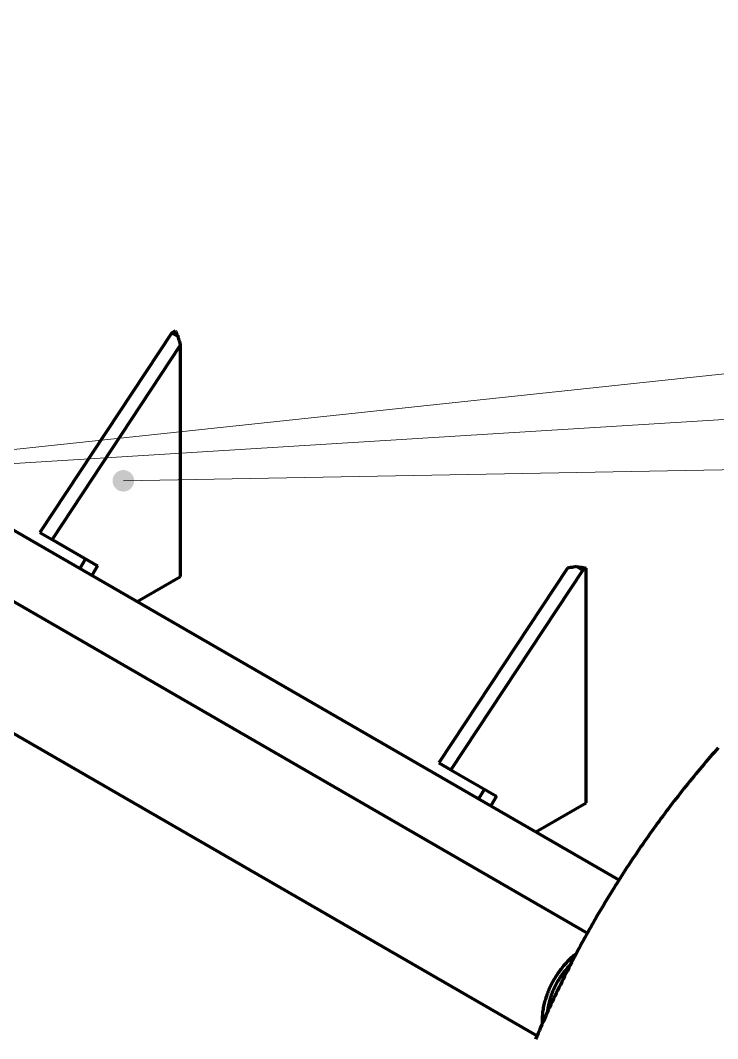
# Model space of a CAD drawing. Header units: millimetres. Extents: x 0 to 841, y 0 to 594.
# Drawn here: x 392.7 to 431.5, y 151.8 to 208.5 of the extents above; entities that cross this region are included whole.
import ezdxf

# ---------------------------------------------------------------- set-up
doc = ezdxf.new("R2010")
doc.units = ezdxf.units.MM
doc.layers.add('01-VISIBLE', color=7, linetype='CONTINUOUS', lineweight=70)
doc.layers.add('08-FINA', color=5, linetype='CONTINUOUS', lineweight=18)

msp = doc.modelspace()

# ---------------------------------------------------------------- hatches: boundary and pattern name
at = {"layer": '08-FINA'}
h = msp.add_hatch(color=7, dxfattribs=at)
h.dxf.hatch_style = 1
edge = h.paths.add_edge_path()
edge.add_arc((398.435, 182.869), 0.6, 0, 360)

# ---------------------------------------------------------------- linework, layer by layer
at = {"layer": '01-VISIBLE'}
for p, q in [((401.14, 191.109), (393.794, 179.999)), ((401.333, 191.22), (401.14, 191.109)), ((401.14, 191.109), (401.476, 190.915)), ((401.626, 190.44), (394.466, 179.611)), ((401.626, 177.55), (401.626, 190.44)), ((377.954, 188.41), (426.027, 160.656)), ((378.632, 184.05), (424.268, 157.701)), ((393.794, 179.999), (394.466, 179.611)), ((394.466, 179.611), (397.002, 178.146)), ((375.457, 178.55), (421.467, 151.987)), ((396.331, 178.534), (396.013, 177.984)), ((397.002, 178.146), (396.685, 177.596)), ((423.158, 178.009), (415.997, 167.18)), ((423.679, 178.096), (424.015, 177.902)), ((424.208, 178.013), (424.015, 177.902)), ((424.208, 164.949), (424.208, 178.013)), ((399.196, 176.147), (401.626, 177.55)), ((424.015, 177.902), (416.669, 166.792)), ((415.997, 167.18), (416.669, 166.792)), ((416.669, 166.792), (419.206, 165.327)), ((418.534, 165.715), (418.216, 165.165)), ((419.206, 165.327), (418.888, 164.777)), ((421.399, 163.328), (424.208, 164.949))]:
    msp.add_line(p, q, dxfattribs=at)
for points in [[(401.333, 191.22), (401.356, 191.169), (401.379, 191.118), (401.403, 191.067), (401.427, 191.016), (401.451, 190.965), (401.476, 190.915)], [(401.626, 190.44), (401.6, 190.519), (401.575, 190.598), (401.55, 190.677), (401.525, 190.756), (401.5, 190.835), (401.476, 190.915)], [(423.679, 178.096), (423.592, 178.081), (423.505, 178.066), (423.418, 178.051), (423.331, 178.037), (423.244, 178.023), (423.158, 178.009)], [(423.679, 178.096), (423.767, 178.082), (423.855, 178.068), (423.943, 178.054), (424.031, 178.04), (424.119, 178.027), (424.208, 178.013)], [(431.551, 168.014), (431.435, 167.883), (431.32, 167.752), (431.205, 167.62), (431.091, 167.488), (430.977, 167.356), (430.863, 167.223), (430.75, 167.09), (430.638, 166.957), (430.525, 166.823), (430.413, 166.689), (430.302, 166.554), (430.191, 166.419), (430.08, 166.284), (429.97, 166.149), (429.861, 166.013), (429.751, 165.877), (429.642, 165.74), (429.534, 165.603), (429.426, 165.466), (429.318, 165.328), (429.211, 165.19), (429.104, 165.052), (428.998, 164.914), (428.892, 164.775), (428.786, 164.636), (428.681, 164.496), (428.577, 164.356), (428.472, 164.216), (428.368, 164.076), (428.265, 163.935), (428.162, 163.794), (428.059, 163.653), (427.957, 163.511), (427.855, 163.369), (427.754, 163.227), (427.653, 163.084), (427.553, 162.941), (427.453, 162.798), (427.353, 162.655), (427.254, 162.511), (427.155, 162.367), (427.057, 162.222), (426.959, 162.078), (426.861, 161.933), (426.764, 161.788), (426.667, 161.642), (426.571, 161.497), (426.475, 161.351), (426.38, 161.204), (426.285, 161.058), (426.19, 160.911), (426.096, 160.764), (426.002, 160.616), (425.909, 160.469), (425.816, 160.321), (425.724, 160.172), (425.632, 160.024), (425.54, 159.875), (425.449, 159.726), (425.359, 159.577), (425.268, 159.427), (425.178, 159.278), (425.089, 159.128), (425, 158.977), (424.911, 158.827), (424.823, 158.676), (424.736, 158.525), (424.648, 158.374), (424.562, 158.222), (424.475, 158.07), (424.389, 157.918), (424.304, 157.766), (424.219, 157.613), (424.134, 157.46), (424.05, 157.307), (423.966, 157.154), (423.883, 157.001), (423.8, 156.847), (423.718, 156.693), (423.636, 156.538), (423.554, 156.384), (423.473, 156.229), (423.393, 156.074), (423.313, 155.919), (423.233, 155.764), (423.154, 155.608), (423.075, 155.452), (422.996, 155.296), (422.919, 155.14), (422.841, 154.983), (422.764, 154.826), (422.688, 154.669), (422.612, 154.512), (422.536, 154.355), (422.461, 154.197), (422.386, 154.039), (422.312, 153.881), (422.238, 153.723), (422.165, 153.564), (422.092, 153.405), (422.02, 153.246), (421.948, 153.087), (421.877, 152.928), (421.806, 152.768), (421.735, 152.608), (421.665, 152.448), (421.596, 152.288), (421.527, 152.128), (421.458, 151.967), (421.39, 151.806)], [(423.64, 156.546), (423.576, 156.496), (423.513, 156.445), (423.451, 156.392), (423.39, 156.339), (423.33, 156.284), (423.271, 156.227), (423.214, 156.17), (423.157, 156.112), (423.101, 156.053), (423.046, 155.993), (422.993, 155.932), (422.94, 155.87), (422.888, 155.807), (422.838, 155.744), (422.788, 155.68), (422.739, 155.615), (422.692, 155.549), (422.645, 155.482), (422.599, 155.415), (422.555, 155.347), (422.511, 155.279), (422.468, 155.21), (422.427, 155.14), (422.386, 155.069), (422.347, 154.998), (422.308, 154.927), (422.271, 154.855), (422.234, 154.782), (422.199, 154.709), (422.165, 154.635), (422.132, 154.561), (422.1, 154.486), (422.07, 154.411), (422.04, 154.335), (422.012, 154.259), (421.985, 154.182), (421.959, 154.105), (421.934, 154.028), (421.911, 153.95), (421.889, 153.872), (421.869, 153.793), (421.85, 153.714), (421.832, 153.635), (421.816, 153.555), (421.802, 153.475), (421.789, 153.395), (421.778, 153.314), (421.769, 153.234), (421.762, 153.153), (421.756, 153.072), (421.753, 152.99), (421.751, 152.909), (421.752, 152.828), (421.755, 152.747), (421.76, 152.666)], [(423.315, 155.924), (423.259, 155.867), (423.204, 155.808), (423.15, 155.748), (423.098, 155.688), (423.046, 155.626), (422.996, 155.564), (422.946, 155.501), (422.898, 155.436), (422.851, 155.371), (422.805, 155.306), (422.76, 155.239), (422.717, 155.172), (422.674, 155.104), (422.633, 155.035), (422.593, 154.965), (422.554, 154.895), (422.516, 154.825), (422.479, 154.753), (422.443, 154.681), (422.409, 154.609), (422.376, 154.535), (422.344, 154.462), (422.314, 154.388), (422.285, 154.313), (422.257, 154.237), (422.231, 154.162), (422.206, 154.085), (422.182, 154.009), (422.16, 153.931), (422.14, 153.854), (422.121, 153.776), (422.103, 153.698), (422.088, 153.619), (422.074, 153.54), (422.062, 153.46), (422.052, 153.381), (422.045, 153.301)]]:
    msp.add_lwpolyline(points, dxfattribs=at)
at = {"layer": '08-FINA'}
for p, q in [((616.525, 208.491), (378.184, 183.101)), ((616.509, 197.69), (383.182, 183.263)), ((616.501, 186.885), (398.435, 182.869))]:
    msp.add_line(p, q, dxfattribs=at)

doc.saveas('drawing.dxf')
